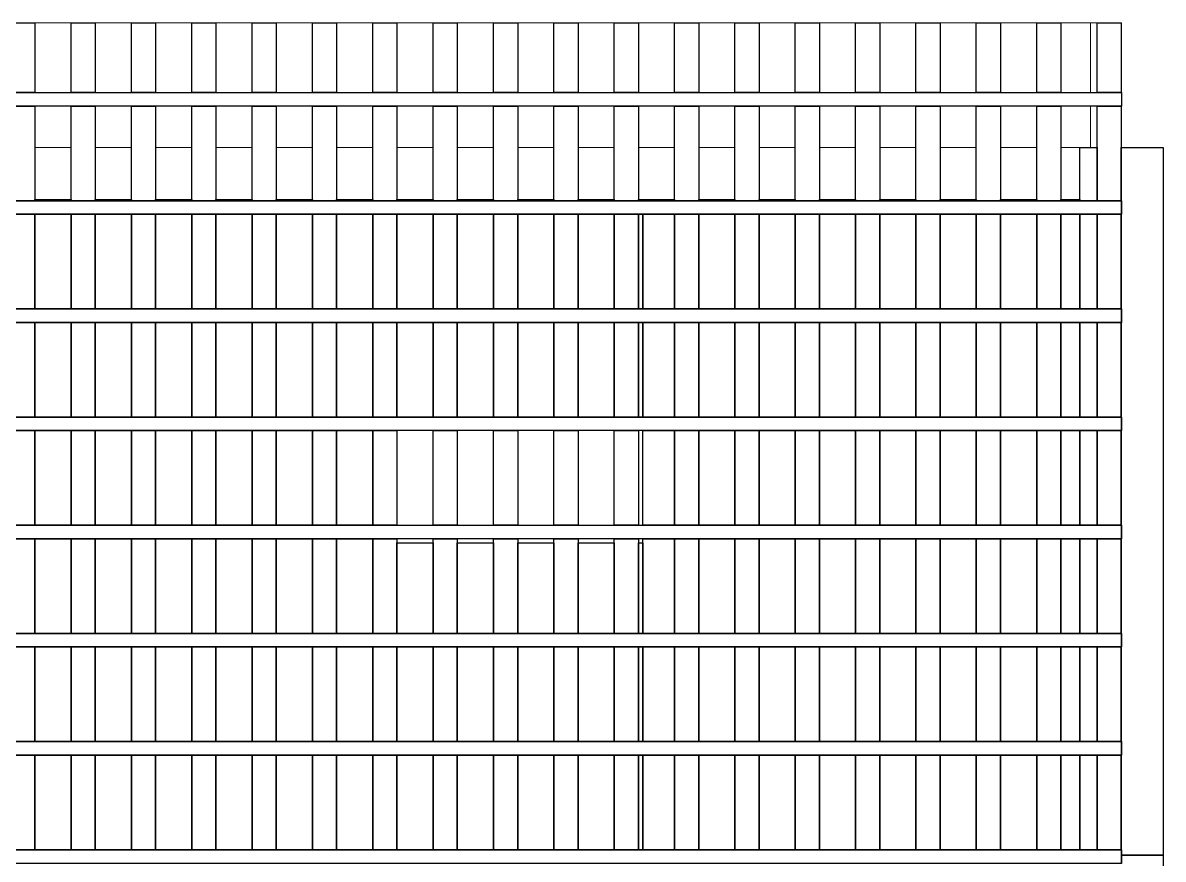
# Model space of a CAD drawing. Header units: millimetres. Extents: x -3142 to 174850, y -55234 to 83000.
# Drawn here: x 134720 to 140200, y -15370 to -11350 of the extents above; entities that cross this region are included whole.
import ezdxf

# ---------------------------------------------------------------- set-up
doc = ezdxf.new("R2010")
doc.units = ezdxf.units.MM
for name, color, linetype, lineweight in [('E-ELEV', 7, 'Continuous', 25), ('E-ELEV-FINE', 8, 'Continuous', 13), ('E-GLAS', 4, 'Continuous', 13)]:
    doc.layers.add(name, color=color, linetype=linetype, lineweight=lineweight)

msp = doc.modelspace()

# ---------------------------------------------------------------- linework, layer by layer
at = {"layer": 'E-ELEV'}
for points in [[(134662, -11350), (134778, -11350), (134778, -11685), (134662, -11685), (134662, -11350)], [(134952, -11350), (135068, -11350), (135068, -11685), (134952, -11685), (134952, -11350)], [(135242, -11350), (135358, -11350), (135358, -11685), (135242, -11685), (135242, -11350)], [(135532, -11350), (135648, -11350), (135648, -11685), (135532, -11685), (135532, -11350)], [(135822, -11350), (135938, -11350), (135938, -11685), (135822, -11685), (135822, -11350)], [(136112, -11350), (136228, -11350), (136228, -11685), (136112, -11685), (136112, -11350)], [(136402, -11350), (136518, -11350), (136518, -11685), (136402, -11685), (136402, -11350)], [(136692, -11350), (136808, -11350), (136808, -11685), (136692, -11685), (136692, -11350)], [(136982, -11350), (137098, -11350), (137098, -11685), (136982, -11685), (136982, -11350)], [(137272, -11350), (137388, -11350), (137388, -11685), (137272, -11685), (137272, -11350)], [(137562, -11350), (137678, -11350), (137678, -11685), (137562, -11685), (137562, -11350)], [(137852, -11350), (137968, -11350), (137968, -11685), (137852, -11685), (137852, -11350)], [(138142, -11350), (138258, -11350), (138258, -11685), (138142, -11685), (138142, -11350)], [(138432, -11350), (138548, -11350), (138548, -11685), (138432, -11685), (138432, -11350)], [(138722, -11350), (138838, -11350), (138838, -11685), (138722, -11685), (138722, -11350)], [(139012, -11350), (139128, -11350), (139128, -11685), (139012, -11685), (139012, -11350)], [(139302, -11350), (139418, -11350), (139418, -11685), (139302, -11685), (139302, -11350)], [(139592, -11350), (139708, -11350), (139708, -11685), (139592, -11685), (139592, -11350)], [(139882, -11350), (139998, -11350), (139998, -11685), (139882, -11685), (139882, -11350)], [(129300, -11750), (129300, -11685), (140000, -11685), (140000, -11750), (129300, -11750)], [(134778, -12205), (134662, -12205), (134662, -11750), (134778, -11750), (134778, -12205)], [(135068, -12205), (134952, -12205), (134952, -11750), (135068, -11750), (135068, -12205)], [(135358, -12205), (135242, -12205), (135242, -11750), (135358, -11750), (135358, -12205)], [(135648, -12205), (135532, -12205), (135532, -11750), (135648, -11750), (135648, -12205)], [(135938, -12205), (135822, -12205), (135822, -11750), (135938, -11750), (135938, -12205)], [(136228, -12205), (136112, -12205), (136112, -11750), (136228, -11750), (136228, -12205)], [(136518, -12205), (136402, -12205), (136402, -11750), (136518, -11750), (136518, -12205)], [(136808, -12205), (136692, -12205), (136692, -11750), (136808, -11750), (136808, -12205)], [(137098, -12205), (136982, -12205), (136982, -11750), (137098, -11750), (137098, -12205)], [(137388, -12205), (137272, -12205), (137272, -11750), (137388, -11750), (137388, -12205)], [(137678, -12205), (137562, -12205), (137562, -11750), (137678, -11750), (137678, -12205)], [(137968, -12205), (137852, -12205), (137852, -11750), (137968, -11750), (137968, -12205)], [(138258, -12205), (138142, -12205), (138142, -11750), (138258, -11750), (138258, -12205)], [(138548, -12205), (138432, -12205), (138432, -11750), (138548, -11750), (138548, -12205)], [(138838, -12205), (138722, -12205), (138722, -11750), (138838, -11750), (138838, -12205)], [(139128, -12205), (139012, -12205), (139012, -11750), (139128, -11750), (139128, -12205)], [(139418, -12205), (139302, -12205), (139302, -11750), (139418, -11750), (139418, -12205)], [(139708, -12205), (139592, -12205), (139592, -11750), (139708, -11750), (139708, -12205)], [(139998, -12205), (139882, -12205), (139882, -11750), (139998, -11750), (139998, -12205)], [(139800, -11950), (139882, -11950), (139882, -12205), (139800, -12205), (139800, -11950)], [(140200, -11950), (140200, -15350), (140000, -15350), (140000, -15325), (139998, -15325), (139998, -14870), (140000, -14870), (140000, -14805), (139998, -14805), (139998, -14350), (140000, -14350), (140000, -14285), (139998, -14285), (139998, -13830), (140000, -13830), (140000, -13765), (139998, -13765), (139998, -13310), (140000, -13310), (140000, -13245), (139998, -13245), (139998, -12790), (140000, -12790), (140000, -12725), (139998, -12725), (139998, -12270), (140000, -12270), (140000, -12205), (139998, -12205), (139998, -11950), (140200, -11950)], [(129300, -12270), (129300, -12205), (140000, -12205), (140000, -12270), (129300, -12270)], [(134952, -12200), (134952, -12205), (134778, -12205), (134778, -12200), (134952, -12200)], [(135242, -12200), (135242, -12205), (135068, -12205), (135068, -12200), (135242, -12200)], [(135532, -12200), (135532, -12205), (135358, -12205), (135358, -12200), (135532, -12200)], [(135822, -12200), (135822, -12205), (135648, -12205), (135648, -12200), (135822, -12200)], [(136112, -12200), (136112, -12205), (135938, -12205), (135938, -12200), (136112, -12200)], [(136402, -12200), (136402, -12205), (136228, -12205), (136228, -12200), (136402, -12200)], [(136692, -12200), (136692, -12205), (136518, -12205), (136518, -12200), (136692, -12200)], [(136982, -12200), (136982, -12205), (136808, -12205), (136808, -12200), (136982, -12200)], [(137272, -12200), (137272, -12205), (137098, -12205), (137098, -12200), (137272, -12200)], [(137562, -12200), (137562, -12205), (137388, -12205), (137388, -12200), (137562, -12200)], [(137700, -12205), (137678, -12205), (137678, -12200), (137700, -12200), (137700, -12205)], [(137700, -12200), (137852, -12200), (137852, -12205), (137700, -12205), (137700, -12200)], [(138142, -12200), (138142, -12205), (137968, -12205), (137968, -12200), (138142, -12200)], [(138432, -12200), (138432, -12205), (138258, -12205), (138258, -12200), (138432, -12200)], [(138722, -12200), (138722, -12205), (138548, -12205), (138548, -12200), (138722, -12200)], [(139012, -12200), (139012, -12205), (138838, -12205), (138838, -12200), (139012, -12200)], [(139302, -12200), (139302, -12205), (139128, -12205), (139128, -12200), (139302, -12200)], [(139592, -12200), (139592, -12205), (139418, -12205), (139418, -12200), (139592, -12200)], [(139800, -12200), (139800, -12205), (139708, -12205), (139708, -12200), (139800, -12200)], [(134778, -12725), (134662, -12725), (134662, -12270), (134778, -12270), (134778, -12725)], [(134778, -12270), (134952, -12270), (134952, -12725), (134778, -12725), (134778, -12270)], [(135068, -12725), (134952, -12725), (134952, -12270), (135068, -12270), (135068, -12725)], [(135068, -12725), (135068, -12270), (135242, -12270), (135242, -12725), (135068, -12725)], [(135358, -12725), (135242, -12725), (135242, -12270), (135358, -12270), (135358, -12725)], [(135532, -12725), (135358, -12725), (135358, -12270), (135532, -12270), (135532, -12725)], [(135648, -12725), (135532, -12725), (135532, -12270), (135648, -12270), (135648, -12725)], [(135822, -12270), (135822, -12725), (135648, -12725), (135648, -12270), (135822, -12270)], [(135938, -12725), (135822, -12725), (135822, -12270), (135938, -12270), (135938, -12725)], [(135938, -12270), (136112, -12270), (136112, -12725), (135938, -12725), (135938, -12270)], [(136228, -12725), (136112, -12725), (136112, -12270), (136228, -12270), (136228, -12725)], [(136228, -12725), (136228, -12270), (136402, -12270), (136402, -12725), (136228, -12725)], [(136518, -12725), (136402, -12725), (136402, -12270), (136518, -12270), (136518, -12725)], [(136518, -12725), (136518, -12270), (136692, -12270), (136692, -12725), (136518, -12725)], [(136808, -12725), (136692, -12725), (136692, -12270), (136808, -12270), (136808, -12725)], [(136982, -12725), (136808, -12725), (136808, -12270), (136982, -12270), (136982, -12725)], [(137098, -12725), (136982, -12725), (136982, -12270), (137098, -12270), (137098, -12725)], [(137272, -12270), (137272, -12725), (137098, -12725), (137098, -12270), (137272, -12270)], [(137388, -12725), (137272, -12725), (137272, -12270), (137388, -12270), (137388, -12725)], [(137388, -12270), (137562, -12270), (137562, -12725), (137388, -12725), (137388, -12270)], [(137678, -12725), (137562, -12725), (137562, -12270), (137678, -12270), (137678, -12725)], [(137700, -12725), (137678, -12725), (137678, -12270), (137700, -12270), (137700, -12725)], [(137700, -12270), (137852, -12270), (137852, -12725), (137700, -12725), (137700, -12270)], [(137968, -12725), (137852, -12725), (137852, -12270), (137968, -12270), (137968, -12725)], [(137968, -12270), (138142, -12270), (138142, -12725), (137968, -12725), (137968, -12270)], [(138258, -12725), (138142, -12725), (138142, -12270), (138258, -12270), (138258, -12725)], [(138258, -12725), (138258, -12270), (138432, -12270), (138432, -12725), (138258, -12725)], [(138548, -12725), (138432, -12725), (138432, -12270), (138548, -12270), (138548, -12725)], [(138722, -12725), (138548, -12725), (138548, -12270), (138722, -12270), (138722, -12725)], [(138838, -12725), (138722, -12725), (138722, -12270), (138838, -12270), (138838, -12725)], [(139012, -12270), (139012, -12725), (138838, -12725), (138838, -12270), (139012, -12270)], [(139128, -12725), (139012, -12725), (139012, -12270), (139128, -12270), (139128, -12725)], [(139128, -12270), (139302, -12270), (139302, -12725), (139128, -12725), (139128, -12270)], [(139418, -12725), (139302, -12725), (139302, -12270), (139418, -12270), (139418, -12725)], [(139418, -12725), (139418, -12270), (139592, -12270), (139592, -12725), (139418, -12725)], [(139708, -12725), (139592, -12725), (139592, -12270), (139708, -12270), (139708, -12725)], [(139800, -12725), (139708, -12725), (139708, -12270), (139800, -12270), (139800, -12725)], [(139800, -12270), (139882, -12270), (139882, -12725), (139800, -12725), (139800, -12270)], [(139998, -12725), (139882, -12725), (139882, -12270), (139998, -12270), (139998, -12725)], [(129300, -12790), (129300, -12725), (140000, -12725), (140000, -12790), (129300, -12790)], [(134778, -13245), (134662, -13245), (134662, -12790), (134778, -12790), (134778, -13245)], [(134778, -12790), (134952, -12790), (134952, -13245), (134778, -13245), (134778, -12790)], [(135068, -13245), (134952, -13245), (134952, -12790), (135068, -12790), (135068, -13245)], [(135068, -13245), (135068, -12790), (135242, -12790), (135242, -13245), (135068, -13245)], [(135358, -13245), (135242, -13245), (135242, -12790), (135358, -12790), (135358, -13245)], [(135532, -13245), (135358, -13245), (135358, -12790), (135532, -12790), (135532, -13245)], [(135648, -13245), (135532, -13245), (135532, -12790), (135648, -12790), (135648, -13245)], [(135822, -12790), (135822, -13245), (135648, -13245), (135648, -12790), (135822, -12790)], [(135938, -13245), (135822, -13245), (135822, -12790), (135938, -12790), (135938, -13245)], [(135938, -12790), (136112, -12790), (136112, -13245), (135938, -13245), (135938, -12790)], [(136228, -13245), (136112, -13245), (136112, -12790), (136228, -12790), (136228, -13245)], [(136228, -13245), (136228, -12790), (136402, -12790), (136402, -13245), (136228, -13245)], [(136518, -13245), (136402, -13245), (136402, -12790), (136518, -12790), (136518, -13245)], [(136518, -13245), (136518, -12790), (136692, -12790), (136692, -13245), (136518, -13245)], [(136808, -13245), (136692, -13245), (136692, -12790), (136808, -12790), (136808, -13245)], [(136982, -13245), (136808, -13245), (136808, -12790), (136982, -12790), (136982, -13245)], [(137098, -13245), (136982, -13245), (136982, -12790), (137098, -12790), (137098, -13245)], [(137272, -12790), (137272, -13245), (137098, -13245), (137098, -12790), (137272, -12790)], [(137388, -13245), (137272, -13245), (137272, -12790), (137388, -12790), (137388, -13245)], [(137388, -12790), (137562, -12790), (137562, -13245), (137388, -13245), (137388, -12790)], [(137678, -13245), (137562, -13245), (137562, -12790), (137678, -12790), (137678, -13245)], [(137700, -13245), (137678, -13245), (137678, -12790), (137700, -12790), (137700, -13245)], [(137700, -12790), (137852, -12790), (137852, -13245), (137700, -13245), (137700, -12790)], [(137968, -13245), (137852, -13245), (137852, -12790), (137968, -12790), (137968, -13245)], [(137968, -12790), (138142, -12790), (138142, -13245), (137968, -13245), (137968, -12790)], [(138258, -13245), (138142, -13245), (138142, -12790), (138258, -12790), (138258, -13245)], [(138258, -13245), (138258, -12790), (138432, -12790), (138432, -13245), (138258, -13245)], [(138548, -13245), (138432, -13245), (138432, -12790), (138548, -12790), (138548, -13245)], [(138722, -13245), (138548, -13245), (138548, -12790), (138722, -12790), (138722, -13245)], [(138838, -13245), (138722, -13245), (138722, -12790), (138838, -12790), (138838, -13245)], [(139012, -12790), (139012, -13245), (138838, -13245), (138838, -12790), (139012, -12790)], [(139128, -13245), (139012, -13245), (139012, -12790), (139128, -12790), (139128, -13245)], [(139128, -12790), (139302, -12790), (139302, -13245), (139128, -13245), (139128, -12790)], [(139418, -13245), (139302, -13245), (139302, -12790), (139418, -12790), (139418, -13245)], [(139418, -13245), (139418, -12790), (139592, -12790), (139592, -13245), (139418, -13245)], [(139708, -13245), (139592, -13245), (139592, -12790), (139708, -12790), (139708, -13245)], [(139800, -13245), (139708, -13245), (139708, -12790), (139800, -12790), (139800, -13245)], [(139800, -12790), (139882, -12790), (139882, -13245), (139800, -13245), (139800, -12790)], [(139998, -13245), (139882, -13245), (139882, -12790), (139998, -12790), (139998, -13245)], [(129300, -13310), (129300, -13245), (140000, -13245), (140000, -13310), (129300, -13310)], [(134778, -13765), (134662, -13765), (134662, -13310), (134778, -13310), (134778, -13765)], [(134778, -13310), (134952, -13310), (134952, -13765), (134778, -13765), (134778, -13310)], [(135068, -13765), (134952, -13765), (134952, -13310), (135068, -13310), (135068, -13765)], [(135068, -13765), (135068, -13310), (135242, -13310), (135242, -13765), (135068, -13765)], [(135358, -13765), (135242, -13765), (135242, -13310), (135358, -13310), (135358, -13765)], [(135532, -13765), (135358, -13765), (135358, -13310), (135532, -13310), (135532, -13765)], [(135648, -13765), (135532, -13765), (135532, -13310), (135648, -13310), (135648, -13765)], [(135822, -13310), (135822, -13765), (135648, -13765), (135648, -13310), (135822, -13310)], [(135938, -13765), (135822, -13765), (135822, -13310), (135938, -13310), (135938, -13765)], [(135938, -13310), (136112, -13310), (136112, -13765), (135938, -13765), (135938, -13310)], [(136228, -13765), (136112, -13765), (136112, -13310), (136228, -13310), (136228, -13765)], [(136228, -13765), (136228, -13310), (136402, -13310), (136402, -13765), (136228, -13765)], [(136518, -13765), (136402, -13765), (136402, -13310), (136518, -13310), (136518, -13765)], [(136808, -13765), (136692, -13765), (136692, -13310), (136808, -13310), (136808, -13765)], [(137098, -13765), (136982, -13765), (136982, -13310), (137098, -13310), (137098, -13765)], [(137388, -13765), (137272, -13765), (137272, -13310), (137388, -13310), (137388, -13765)], [(137678, -13765), (137562, -13765), (137562, -13310), (137678, -13310), (137678, -13765)], [(137700, -13310), (137852, -13310), (137852, -13765), (137700, -13765), (137700, -13310)], [(137968, -13765), (137852, -13765), (137852, -13310), (137968, -13310), (137968, -13765)], [(137968, -13310), (138142, -13310), (138142, -13765), (137968, -13765), (137968, -13310)], [(138258, -13765), (138142, -13765), (138142, -13310), (138258, -13310), (138258, -13765)], [(138258, -13765), (138258, -13310), (138432, -13310), (138432, -13765), (138258, -13765)], [(138548, -13765), (138432, -13765), (138432, -13310), (138548, -13310), (138548, -13765)], [(138722, -13765), (138548, -13765), (138548, -13310), (138722, -13310), (138722, -13765)], [(138838, -13765), (138722, -13765), (138722, -13310), (138838, -13310), (138838, -13765)], [(139012, -13310), (139012, -13765), (138838, -13765), (138838, -13310), (139012, -13310)], [(139128, -13765), (139012, -13765), (139012, -13310), (139128, -13310), (139128, -13765)], [(139128, -13310), (139302, -13310), (139302, -13765), (139128, -13765), (139128, -13310)], [(139418, -13765), (139302, -13765), (139302, -13310), (139418, -13310), (139418, -13765)], [(139418, -13765), (139418, -13310), (139592, -13310), (139592, -13765), (139418, -13765)], [(139708, -13765), (139592, -13765), (139592, -13310), (139708, -13310), (139708, -13765)], [(139800, -13765), (139708, -13765), (139708, -13310), (139800, -13310), (139800, -13765)], [(139800, -13310), (139882, -13310), (139882, -13765), (139800, -13765), (139800, -13310)], [(139998, -13765), (139882, -13765), (139882, -13310), (139998, -13310), (139998, -13765)], [(129300, -13830), (129300, -13765), (140000, -13765), (140000, -13830), (129300, -13830)], [(134778, -14285), (134662, -14285), (134662, -13830), (134778, -13830), (134778, -14285)], [(134778, -13830), (134952, -13830), (134952, -14285), (134778, -14285), (134778, -13830)], [(135068, -14285), (134952, -14285), (134952, -13830), (135068, -13830), (135068, -14285)], [(135068, -14285), (135068, -13830), (135242, -13830), (135242, -14285), (135068, -14285)], [(135358, -14285), (135242, -14285), (135242, -13830), (135358, -13830), (135358, -14285)], [(135532, -14285), (135358, -14285), (135358, -13830), (135532, -13830), (135532, -14285)], [(135648, -14285), (135532, -14285), (135532, -13830), (135648, -13830), (135648, -14285)], [(135822, -13830), (135822, -14285), (135648, -14285), (135648, -13830), (135822, -13830)], [(135938, -14285), (135822, -14285), (135822, -13830), (135938, -13830), (135938, -14285)], [(135938, -13830), (136112, -13830), (136112, -14285), (135938, -14285), (135938, -13830)], [(136228, -14285), (136112, -14285), (136112, -13830), (136228, -13830), (136228, -14285)], [(136228, -14285), (136228, -13830), (136402, -13830), (136402, -14285), (136228, -14285)], [(136518, -14285), (136402, -14285), (136402, -13830), (136518, -13830), (136518, -14285)], [(136692, -13850), (136692, -14285), (136518, -14285), (136518, -13850), (136692, -13850)], [(136808, -14285), (136692, -14285), (136692, -13830), (136808, -13830), (136808, -14285)], [(136982, -13850), (136982, -14285), (136808, -14285), (136808, -13850), (136982, -13850)], [(137098, -14285), (136982, -14285), (136982, -13830), (137098, -13830), (137098, -14285)], [(137272, -13850), (137272, -14285), (137098, -14285), (137098, -13850), (137272, -13850)], [(137388, -14285), (137272, -14285), (137272, -13830), (137388, -13830), (137388, -14285)], [(137562, -13850), (137562, -14285), (137388, -14285), (137388, -13850), (137562, -13850)], [(137678, -14285), (137562, -14285), (137562, -13830), (137678, -13830), (137678, -14285)], [(137700, -14285), (137678, -14285), (137678, -13850), (137700, -13850), (137700, -14285)], [(137700, -13830), (137852, -13830), (137852, -14285), (137700, -14285), (137700, -13830)], [(137968, -14285), (137852, -14285), (137852, -13830), (137968, -13830), (137968, -14285)], [(137968, -13830), (138142, -13830), (138142, -14285), (137968, -14285), (137968, -13830)], [(138258, -14285), (138142, -14285), (138142, -13830), (138258, -13830), (138258, -14285)], [(138258, -14285), (138258, -13830), (138432, -13830), (138432, -14285), (138258, -14285)], [(138548, -14285), (138432, -14285), (138432, -13830), (138548, -13830), (138548, -14285)], [(138722, -14285), (138548, -14285), (138548, -13830), (138722, -13830), (138722, -14285)], [(138838, -14285), (138722, -14285), (138722, -13830), (138838, -13830), (138838, -14285)], [(139012, -13830), (139012, -14285), (138838, -14285), (138838, -13830), (139012, -13830)], [(139128, -14285), (139012, -14285), (139012, -13830), (139128, -13830), (139128, -14285)], [(139128, -13830), (139302, -13830), (139302, -14285), (139128, -14285), (139128, -13830)], [(139418, -14285), (139302, -14285), (139302, -13830), (139418, -13830), (139418, -14285)], [(139418, -14285), (139418, -13830), (139592, -13830), (139592, -14285), (139418, -14285)], [(139708, -14285), (139592, -14285), (139592, -13830), (139708, -13830), (139708, -14285)], [(139800, -14285), (139708, -14285), (139708, -13830), (139800, -13830), (139800, -14285)], [(139800, -13830), (139882, -13830), (139882, -14285), (139800, -14285), (139800, -13830)], [(139998, -14285), (139882, -14285), (139882, -13830), (139998, -13830), (139998, -14285)], [(129300, -14350), (129300, -14285), (140000, -14285), (140000, -14350), (129300, -14350)], [(134778, -14805), (134662, -14805), (134662, -14350), (134778, -14350), (134778, -14805)], [(134778, -14350), (134952, -14350), (134952, -14805), (134778, -14805), (134778, -14350)], [(135068, -14805), (134952, -14805), (134952, -14350), (135068, -14350), (135068, -14805)], [(135068, -14805), (135068, -14350), (135242, -14350), (135242, -14805), (135068, -14805)], [(135358, -14805), (135242, -14805), (135242, -14350), (135358, -14350), (135358, -14805)], [(135532, -14805), (135358, -14805), (135358, -14350), (135532, -14350), (135532, -14805)], [(135648, -14805), (135532, -14805), (135532, -14350), (135648, -14350), (135648, -14805)], [(135822, -14350), (135822, -14805), (135648, -14805), (135648, -14350), (135822, -14350)], [(135938, -14805), (135822, -14805), (135822, -14350), (135938, -14350), (135938, -14805)], [(135938, -14350), (136112, -14350), (136112, -14805), (135938, -14805), (135938, -14350)], [(136228, -14805), (136112, -14805), (136112, -14350), (136228, -14350), (136228, -14805)], [(136228, -14805), (136228, -14350), (136402, -14350), (136402, -14805), (136228, -14805)], [(136518, -14805), (136402, -14805), (136402, -14350), (136518, -14350), (136518, -14805)], [(136518, -14350), (136692, -14350), (136692, -14805), (136518, -14805), (136518, -14350)], [(136808, -14805), (136692, -14805), (136692, -14350), (136808, -14350), (136808, -14805)], [(136808, -14805), (136808, -14350), (136982, -14350), (136982, -14805), (136808, -14805)], [(137098, -14805), (136982, -14805), (136982, -14350), (137098, -14350), (137098, -14805)], [(137272, -14805), (137098, -14805), (137098, -14350), (137272, -14350), (137272, -14805)], [(137388, -14805), (137272, -14805), (137272, -14350), (137388, -14350), (137388, -14805)], [(137562, -14350), (137562, -14805), (137388, -14805), (137388, -14350), (137562, -14350)], [(137678, -14805), (137562, -14805), (137562, -14350), (137678, -14350), (137678, -14805)], [(137700, -14805), (137678, -14805), (137678, -14350), (137700, -14350), (137700, -14805)], [(137700, -14350), (137852, -14350), (137852, -14805), (137700, -14805), (137700, -14350)], [(137968, -14805), (137852, -14805), (137852, -14350), (137968, -14350), (137968, -14805)], [(137968, -14350), (138142, -14350), (138142, -14805), (137968, -14805), (137968, -14350)], [(138258, -14805), (138142, -14805), (138142, -14350), (138258, -14350), (138258, -14805)], [(138258, -14805), (138258, -14350), (138432, -14350), (138432, -14805), (138258, -14805)], [(138548, -14805), (138432, -14805), (138432, -14350), (138548, -14350), (138548, -14805)], [(138722, -14805), (138548, -14805), (138548, -14350), (138722, -14350), (138722, -14805)], [(138838, -14805), (138722, -14805), (138722, -14350), (138838, -14350), (138838, -14805)], [(139012, -14350), (139012, -14805), (138838, -14805), (138838, -14350), (139012, -14350)], [(139128, -14805), (139012, -14805), (139012, -14350), (139128, -14350), (139128, -14805)], [(139128, -14350), (139302, -14350), (139302, -14805), (139128, -14805), (139128, -14350)], [(139418, -14805), (139302, -14805), (139302, -14350), (139418, -14350), (139418, -14805)], [(139418, -14805), (139418, -14350), (139592, -14350), (139592, -14805), (139418, -14805)], [(139708, -14805), (139592, -14805), (139592, -14350), (139708, -14350), (139708, -14805)], [(139800, -14805), (139708, -14805), (139708, -14350), (139800, -14350), (139800, -14805)], [(139800, -14350), (139882, -14350), (139882, -14805), (139800, -14805), (139800, -14350)], [(139998, -14805), (139882, -14805), (139882, -14350), (139998, -14350), (139998, -14805)], [(129300, -14870), (129300, -14805), (140000, -14805), (140000, -14870), (129300, -14870)], [(134778, -15325), (134662, -15325), (134662, -14870), (134778, -14870), (134778, -15325)], [(134778, -14870), (134952, -14870), (134952, -15325), (134778, -15325), (134778, -14870)], [(135068, -15325), (134952, -15325), (134952, -14870), (135068, -14870), (135068, -15325)], [(135068, -15325), (135068, -14870), (135242, -14870), (135242, -15325), (135068, -15325)], [(135358, -15325), (135242, -15325), (135242, -14870), (135358, -14870), (135358, -15325)], [(135532, -15325), (135358, -15325), (135358, -14870), (135532, -14870), (135532, -15325)], [(135648, -15325), (135532, -15325), (135532, -14870), (135648, -14870), (135648, -15325)], [(135822, -14870), (135822, -15325), (135648, -15325), (135648, -14870), (135822, -14870)], [(135938, -15325), (135822, -15325), (135822, -14870), (135938, -14870), (135938, -15325)], [(135938, -14870), (136112, -14870), (136112, -15325), (135938, -15325), (135938, -14870)], [(136228, -15325), (136112, -15325), (136112, -14870), (136228, -14870), (136228, -15325)], [(136228, -15325), (136228, -14870), (136402, -14870), (136402, -15325), (136228, -15325)], [(136518, -15325), (136402, -15325), (136402, -14870), (136518, -14870), (136518, -15325)], [(136518, -14870), (136692, -14870), (136692, -15325), (136518, -15325), (136518, -14870)], [(136808, -15325), (136692, -15325), (136692, -14870), (136808, -14870), (136808, -15325)], [(136808, -15325), (136808, -14870), (136982, -14870), (136982, -15325), (136808, -15325)], [(137098, -15325), (136982, -15325), (136982, -14870), (137098, -14870), (137098, -15325)], [(137272, -15325), (137098, -15325), (137098, -14870), (137272, -14870), (137272, -15325)], [(137388, -15325), (137272, -15325), (137272, -14870), (137388, -14870), (137388, -15325)], [(137562, -14870), (137562, -15325), (137388, -15325), (137388, -14870), (137562, -14870)], [(137678, -15325), (137562, -15325), (137562, -14870), (137678, -14870), (137678, -15325)], [(137700, -15325), (137678, -15325), (137678, -14870), (137700, -14870), (137700, -15325)], [(137700, -14870), (137852, -14870), (137852, -15325), (137700, -15325), (137700, -14870)], [(137968, -15325), (137852, -15325), (137852, -14870), (137968, -14870), (137968, -15325)], [(137968, -14870), (138142, -14870), (138142, -15325), (137968, -15325), (137968, -14870)], [(138258, -15325), (138142, -15325), (138142, -14870), (138258, -14870), (138258, -15325)], [(138258, -15325), (138258, -14870), (138432, -14870), (138432, -15325), (138258, -15325)], [(138548, -15325), (138432, -15325), (138432, -14870), (138548, -14870), (138548, -15325)], [(138722, -15325), (138548, -15325), (138548, -14870), (138722, -14870), (138722, -15325)], [(138838, -15325), (138722, -15325), (138722, -14870), (138838, -14870), (138838, -15325)], [(139012, -14870), (139012, -15325), (138838, -15325), (138838, -14870), (139012, -14870)], [(139128, -15325), (139012, -15325), (139012, -14870), (139128, -14870), (139128, -15325)], [(139128, -14870), (139302, -14870), (139302, -15325), (139128, -15325), (139128, -14870)], [(139418, -15325), (139302, -15325), (139302, -14870), (139418, -14870), (139418, -15325)], [(139418, -15325), (139418, -14870), (139592, -14870), (139592, -15325), (139418, -15325)], [(139708, -15325), (139592, -15325), (139592, -14870), (139708, -14870), (139708, -15325)], [(139800, -15325), (139708, -15325), (139708, -14870), (139800, -14870), (139800, -15325)], [(139800, -14870), (139882, -14870), (139882, -15325), (139800, -15325), (139800, -14870)], [(139998, -15325), (139882, -15325), (139882, -14870), (139998, -14870), (139998, -15325)], [(129300, -15390), (129300, -15325), (140000, -15325), (140000, -15390), (129300, -15390)], [(140000, -15390), (140000, -15350), (140200, -15350)], [(140200, -15350), (140200, -18750)]]:
    msp.add_lwpolyline(points, dxfattribs=at)
at = {"layer": 'E-ELEV-FINE'}
for points in [[(134952, -11350), (134952, -11685), (134778, -11685), (134778, -11350), (134952, -11350)], [(135242, -11350), (135242, -11685), (135068, -11685), (135068, -11350), (135242, -11350)], [(135532, -11350), (135532, -11685), (135358, -11685), (135358, -11350), (135532, -11350)], [(135822, -11350), (135822, -11685), (135648, -11685), (135648, -11350), (135822, -11350)], [(136112, -11350), (136112, -11685), (135938, -11685), (135938, -11350), (136112, -11350)], [(136402, -11350), (136402, -11685), (136228, -11685), (136228, -11350), (136402, -11350)], [(136692, -11350), (136692, -11685), (136518, -11685), (136518, -11350), (136692, -11350)], [(136982, -11350), (136982, -11685), (136808, -11685), (136808, -11350), (136982, -11350)], [(137272, -11350), (137272, -11685), (137098, -11685), (137098, -11350), (137272, -11350)], [(137562, -11350), (137562, -11685), (137388, -11685), (137388, -11350), (137562, -11350)], [(137852, -11350), (137852, -11685), (137678, -11685), (137678, -11350), (137852, -11350)], [(138142, -11350), (138142, -11685), (137968, -11685), (137968, -11350), (138142, -11350)], [(138432, -11350), (138432, -11685), (138258, -11685), (138258, -11350), (138432, -11350)], [(138722, -11350), (138722, -11685), (138548, -11685), (138548, -11350), (138722, -11350)], [(139012, -11350), (139012, -11685), (138838, -11685), (138838, -11350), (139012, -11350)], [(139302, -11350), (139302, -11685), (139128, -11685), (139128, -11350), (139302, -11350)], [(139592, -11350), (139592, -11685), (139418, -11685), (139418, -11350), (139592, -11350)], [(139850, -11350), (139850, -11685), (139708, -11685), (139708, -11350), (139850, -11350)], [(139850, -11350), (139882, -11350), (139882, -11685), (139850, -11685), (139850, -11350)], [(140000, -11350), (140000, -11685), (139998, -11685), (139998, -11350), (140000, -11350)], [(134778, -11950), (134778, -11750), (134952, -11750), (134952, -11950), (134778, -11950)], [(135068, -11950), (135068, -11750), (135242, -11750), (135242, -11950), (135068, -11950)], [(135358, -11950), (135358, -11750), (135532, -11750), (135532, -11950), (135358, -11950)], [(135648, -11950), (135648, -11750), (135822, -11750), (135822, -11950), (135648, -11950)], [(135938, -11950), (135938, -11750), (136112, -11750), (136112, -11950), (135938, -11950)], [(136228, -11950), (136228, -11750), (136402, -11750), (136402, -11950), (136228, -11950)], [(136518, -11950), (136518, -11750), (136692, -11750), (136692, -11950), (136518, -11950)], [(136808, -11950), (136808, -11750), (136982, -11750), (136982, -11950), (136808, -11950)], [(137098, -11950), (137098, -11750), (137272, -11750), (137272, -11950), (137098, -11950)], [(137388, -11950), (137388, -11750), (137562, -11750), (137562, -11950), (137388, -11950)], [(137678, -11950), (137678, -11750), (137852, -11750), (137852, -11950), (137678, -11950)], [(137968, -11950), (137968, -11750), (138142, -11750), (138142, -11950), (137968, -11950)], [(138258, -11950), (138258, -11750), (138432, -11750), (138432, -11950), (138258, -11950)], [(138548, -11950), (138548, -11750), (138722, -11750), (138722, -11950), (138548, -11950)], [(138838, -11950), (138838, -11750), (139012, -11750), (139012, -11950), (138838, -11950)], [(139128, -11950), (139128, -11750), (139302, -11750), (139302, -11950), (139128, -11950)], [(139418, -11950), (139418, -11750), (139592, -11750), (139592, -11950), (139418, -11950)], [(139708, -11950), (139708, -11750), (139850, -11750), (139850, -11950), (139800, -11950), (139708, -11950)], [(139850, -11750), (139882, -11750), (139882, -11950), (139850, -11950), (139850, -11750)], [(140000, -11950), (139998, -11950), (139998, -11750), (140000, -11750), (140000, -11950)], [(134952, -11950), (134952, -12200), (134778, -12200), (134778, -11950), (134952, -11950)], [(135242, -11950), (135242, -12200), (135068, -12200), (135068, -11950), (135242, -11950)], [(135532, -11950), (135532, -12200), (135358, -12200), (135358, -11950), (135532, -11950)], [(135822, -11950), (135822, -12200), (135648, -12200), (135648, -11950), (135822, -11950)], [(136112, -11950), (136112, -12200), (135938, -12200), (135938, -11950), (136112, -11950)], [(136402, -11950), (136402, -12200), (136228, -12200), (136228, -11950), (136402, -11950)], [(136692, -11950), (136692, -12200), (136518, -12200), (136518, -11950), (136692, -11950)], [(136982, -11950), (136982, -12200), (136808, -12200), (136808, -11950), (136982, -11950)], [(137272, -11950), (137272, -12200), (137098, -12200), (137098, -11950), (137272, -11950)], [(137562, -11950), (137562, -12200), (137388, -12200), (137388, -11950), (137562, -11950)], [(137852, -11950), (137852, -12200), (137700, -12200), (137678, -12200), (137678, -11950), (137852, -11950)], [(138142, -11950), (138142, -12200), (137968, -12200), (137968, -11950), (138142, -11950)], [(138432, -11950), (138432, -12200), (138258, -12200), (138258, -11950), (138432, -11950)], [(138722, -11950), (138722, -12200), (138548, -12200), (138548, -11950), (138722, -11950)], [(139012, -11950), (139012, -12200), (138838, -12200), (138838, -11950), (139012, -11950)], [(139302, -11950), (139302, -12200), (139128, -12200), (139128, -11950), (139302, -11950)], [(139592, -11950), (139592, -12200), (139418, -12200), (139418, -11950), (139592, -11950)], [(139800, -11950), (139800, -12200), (139708, -12200), (139708, -11950), (139800, -11950)]]:
    msp.add_lwpolyline(points, dxfattribs=at)
at = {"layer": 'E-GLAS'}
for points in [[(136518, -13765), (136518, -13310), (136692, -13310), (136692, -13765), (136518, -13765)], [(136982, -13765), (136808, -13765), (136808, -13310), (136982, -13310), (136982, -13765)], [(137272, -13310), (137272, -13765), (137098, -13765), (137098, -13310), (137272, -13310)], [(137388, -13310), (137562, -13310), (137562, -13765), (137388, -13765), (137388, -13310)], [(137700, -13765), (137678, -13765), (137678, -13310), (137700, -13310), (137700, -13765)], [(136518, -13850), (136518, -13830), (136692, -13830), (136692, -13850), (136518, -13850)], [(136808, -13850), (136808, -13830), (136982, -13830), (136982, -13850), (136808, -13850)], [(137098, -13850), (137098, -13830), (137272, -13830), (137272, -13850), (137098, -13850)], [(137388, -13850), (137388, -13830), (137562, -13830), (137562, -13850), (137388, -13850)], [(137700, -13850), (137678, -13850), (137678, -13830), (137700, -13830), (137700, -13850)]]:
    msp.add_lwpolyline(points, dxfattribs=at)

doc.saveas('drawing.dxf')
